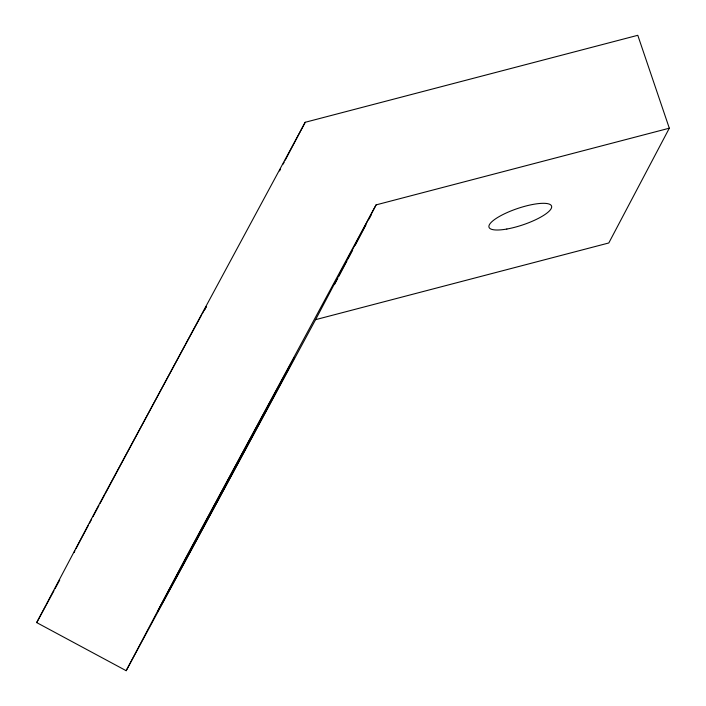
<?xml version="1.0" encoding="UTF-8"?>
<svg xmlns="http://www.w3.org/2000/svg" width="706" height="706" viewBox="0 0 706 706"><rect width="100%" height="100%" fill="white"/><g stroke="black" fill="none" stroke-linecap="round" stroke-linejoin="round"><path stroke-width="1.06" d="M36.686 622.586L96.96 508.47L305.195 122.288L637.792 35.3L669.314 128.201L608.801 242.97L315.573 319.668L126.171 670.7L36.686 622.586L41.892 613.082M126.171 670.7L186.446 556.584L376.086 204.89L669.314 128.201M279.558 170.923L280.582 168.972M283.141 164.11L284.174 162.168M285.198 160.218L305.195 122.288M315.573 319.668L376.086 204.89M334.679 284.2L337.759 278.367M338.783 276.425L346.99 260.858M348.014 258.917L352.629 250.162M355.197 245.3L365.964 224.87M369.044 219.036L371.091 215.145M48.758 600.365L53.983 590.675M55.033 588.733L59.736 580.014M46.525 604.504L48.237 601.335M46.093 605.298L42.289 612.34M206.373 306.475A139.7 0.441 -61.7 0 1 204.784 309.625M74.13 552.436A139.7 0.441 -61.7 0 1 74.88 550.856M76.019 548.668A139.7 0.441 -61.7 0 1 88.232 525.591M89.327 523.543A139.7 0.441 -61.7 0 1 91.595 519.289M92.963 516.73A139.7 0.441 -61.7 0 1 98.902 505.602M99.952 503.634A139.7 0.441 -61.7 0 1 104.859 494.465M105.326 493.591A139.7 0.441 -61.7 0 1 185.078 345.375M185.652 344.316A139.7 0.441 -61.7 0 1 201.281 315.564M202.19 313.896A139.7 0.441 -61.7 0 1 206.161 306.775M184.884 561.658A139.7 0.441 -61.7 0 0 294.27 357.739A139.7 0.441 -61.7 0 0 210.017 513.324A139.7 0.441 -61.7 0 0 184.884 561.658M506.855 229.035A33.023 8.596 -18.7 0 0 551.562 206.09A33.023 8.596 -18.7 0 0 502.407 214.827A33.023 8.596 -18.7 0 0 506.855 229.035"/></g></svg>
